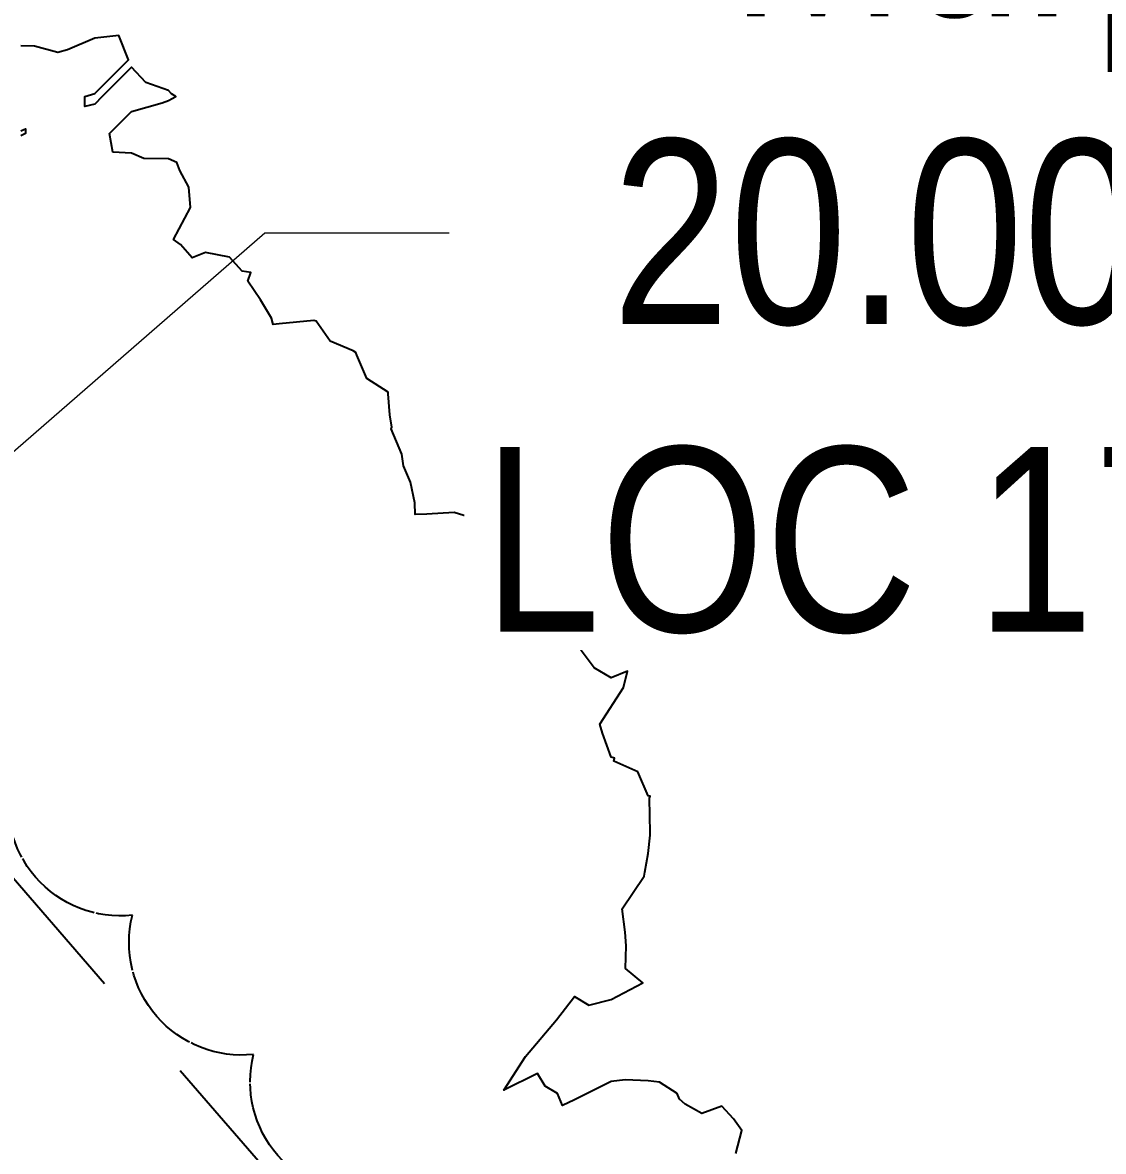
# Model space of a CAD drawing. Extents: x 508119 to 516015, y 6054829 to 6062261.
# Drawn here: x 510395.7 to 510454.3, y 6057823.1 to 6057884.2 of the extents above; entities that cross this region are included whole.
import ezdxf

# ---------------------------------------------------------------- set-up
doc = ezdxf.new("R2010")
doc.units = 0
doc.header["$LTSCALE"] = 5
doc.linetypes.add('0', pattern=[1, 1, 0])
doc.linetypes.add('foc-ACCESSROAD', pattern=[3.75, 2.5, -1.25])
for name, color, linetype in [('C-AR', 13, 'foc-ACCESSROAD'), ('Contour_Line_Major', 7, 'Continuous'), ('T-BUSH', 110, '0')]:
    doc.layers.add(name, color=color, linetype=linetype)
doc.layers.add('C-AR-T', color=13, linetype='Continuous', lineweight=9)
doc.styles.add('80CG', font='ARIALN.TTF', dxfattribs={"height": 10})
doc.dimstyles.new('Compass 5 000', dxfattribs={"dimscale": 5, "dimtxt": 9, "dimasz": 2, "dimexe": 0.2, "dimexo": 0.0625, "dimgap": 0.5, "dimtad": 0, "dimtih": 1, "dimtoh": 1, "dimzin": 0, "dimdsep": 46, "dimtxsty": '80CG', "dimcen": 0.1, "dimse1": 1, "dimse2": 1, "dimclrd": 256, "dimclrt": 256, "dimaunit": 1, "dimadec": 4, "dimazin": 0, "dimtfac": 0.06, "dimtofl": 0, "dimtmove": 0, "dimatfit": 1, "dimfxl": 0.2, "dimtolj": 1, "dimtzin": 0, "dimlwd": -1, "dimarcsym": 0})

# ---------------------------------------------------------------- blocks, each defined once
blk = doc.blocks.new('*D419')
at = {"layer": 'C-AR-T', "transparency": 16777216}
for p, q in [((510391.29, 6057857.61), (510408.812, 6057872.833)), ((510408.812, 6057872.833), (510418.812, 6057872.833)), ((510361.102, 6057831.383), (510353.553, 6057824.825))]:
    blk.add_line(p, q, dxfattribs=at)
for points in [[(510390.197, 6057858.868), (510392.383, 6057856.352), (510383.741, 6057851.052)], [(510360.009, 6057832.642), (510362.195, 6057830.125), (510368.651, 6057837.942)]]:
    blk.add_solid(points, dxfattribs=at)
at = {"layer": 'C-AR-T', "transparency": 16777216, "insert": (510453.113, 6057872.833), "char_height": 10, "attachment_point": 5, "style": '80CG', "bg_fill": 3, "box_fill_scale": 1.1, "bg_fill_color": 256, "bg_fill_true_color": 13158600, "bg_fill_transparency": 0}
blk.add_mtext('\\A1;Murphy\\P20.00 A/R\\PLOC 170703', dxfattribs=at)

msp = doc.modelspace()

# ---------------------------------------------------------------- linework, layer by layer
at = {"layer": 'C-AR'}
msp.add_lwpolyline([(510232.075, 6058025.627), (510530.379, 6057682.265), (510514.652, 6057669.888), (510506.797, 6057663.707), (510501.542, 6057684.979), (510214.309, 6058015.597)], dxfattribs=at)
at = {"layer": 'Contour_Line_Major', "flags": 128}
for points in [[(510434.351, 6057822.969), (510434.678, 6057824.216), (510434.229, 6057824.847), (510433.598, 6057825.526), (510432.514, 6057825.131), (510431.598, 6057825.641), (510431.294, 6057825.911), (510431.166, 6057826.216), (510430.205, 6057826.823), (510429.598, 6057826.912), (510428.341, 6057826.959), (510427.598, 6057826.866), (510425.598, 6057825.866), (510424.945, 6057825.563), (510424.676, 6057826.216), (510424.005, 6057826.623), (510423.598, 6057827.304), (510421.773, 6057826.391), (510422.955, 6057828.216), (510424.63, 6057830.216), (510425.598, 6057831.481), (510426.382, 6057831), (510427.598, 6057831.304), (510429.302, 6057832.216), (510428.372, 6057832.99), (510428.408, 6057834.216), (510428.343, 6057834.96), (510428.191, 6057836.216), (510429.376, 6057837.994), (510429.424, 6057838.216), (510429.598, 6057839.216), (510429.704, 6057840.216), (510429.712, 6057840.329), (510429.661, 6057842.216), (510429.708, 6057842.326), (510429.598, 6057842.348), (510429.032, 6057843.65), (510427.73, 6057844.216), (510427.763, 6057844.381), (510427.598, 6057844.435), (510427.112, 6057845.73), (510426.969, 6057846.216), (510428.264, 6057848.216), (510428.47, 6057849.087), (510427.598, 6057848.731), (510426.665, 6057849.282), (510425.964, 6057850.216), (510425.911, 6057850.529), (510425.598, 6057850.662), (510423.917, 6057850.535), (510423.598, 6057850.555), (510422.225, 6057850.843), (510421.598, 6057851.176), (510421.275, 6057851.893), (510421.18, 6057852.216), (510421.444, 6057854.061), (510421.514, 6057854.216), (510421.598, 6057855.452), (510422.062, 6057854.679), (510423.598, 6057855.681), (510424.039, 6057856.216), (510423.996, 6057856.614), (510423.598, 6057856.94), (510421.79, 6057856.407), (510421.598, 6057856.425), (510420.81, 6057857.428), (510419.598, 6057857.533), (510419.074, 6057857.692), (510417.598, 6057857.6), (510416.963, 6057857.58), (510416.941, 6057858.216), (510416.717, 6057859.335), (510416.33, 6057860.216), (510416.239, 6057860.856), (510415.658, 6057862.216), (510415.702, 6057862.319), (510415.598, 6057862.982), (510415.502, 6057864.12), (510415.511, 6057864.216), (510414.339, 6057864.957), (510413.806, 6057866.216), (510413.747, 6057866.364), (510413.598, 6057866.447), (510412.353, 6057866.971), (510411.598, 6057868.052), (510411.475, 6057868.093), (510409.598, 6057867.912), (510409.262, 6057867.879), (510409.188, 6057868.216), (510408.587, 6057869.204), (510407.897, 6057870.216), (510408.067, 6057870.685), (510407.598, 6057870.763), (510406.901, 6057871.519), (510405.598, 6057871.767), (510404.873, 6057871.49), (510404.251, 6057872.216), (510403.862, 6057872.48), (510404.785, 6057874.216), (510404.696, 6057875.314), (510404.21, 6057876.216), (510404.04, 6057876.658), (510403.598, 6057876.853), (510402.257, 6057876.875), (510401.598, 6057877.147), (510400.585, 6057877.203), (510400.395, 6057878.216), (510401.598, 6057879.419), (510403.261, 6057879.878), (510403.598, 6057880.01), (510403.989, 6057880.216), (510403.755, 6057880.372), (510403.598, 6057880.542), (510402.374, 6057880.992), (510401.598, 6057881.81), (510400.004, 6057880.216), (510399.598, 6057879.81), (510399.058, 6057879.675), (510399.057, 6057880.216), (510399.598, 6057880.387), (510401.427, 6057882.216), (510400.908, 6057883.526), (510399.598, 6057883.393), (510398.127, 6057882.745), (510397.598, 6057882.604), (510396.325, 6057882.943), (510395.598, 6057882.97)], [(510395.598, 6057878.372), (510395.848, 6057878.465), (510395.847, 6057878.216), (510395.598, 6057878.103)]]:
    msp.add_lwpolyline(points, dxfattribs=at)
at = {"layer": 'T-BUSH', "flags": 128}
msp.add_lwpolyline([(510634.284, 6057765.888, -0.343882), (510627.293, 6057763.16, -0.520567), (510619.456, 6057756.957, -0.520567), (510611.619, 6057750.755, -0.520567), (510603.782, 6057744.552, -0.520567), (510595.945, 6057738.349, -0.520567), (510588.108, 6057732.146, -0.520567), (510580.27, 6057725.943, -0.520567), (510572.433, 6057719.74, -0.520567), (510564.596, 6057713.537, -0.520567), (510556.759, 6057707.334, -0.520567), (510548.922, 6057701.131, -0.520567), (510541.085, 6057694.928, -0.520567), (510533.248, 6057688.726, -0.520567), (510526.35, 6057692.66, -0.520567), (510519.786, 6057700.198, -0.520567), (510513.223, 6057707.735, -0.520567), (510506.659, 6057715.273, -0.520567), (510500.095, 6057722.81, -0.520567), (510493.531, 6057730.348, -0.520567), (510486.968, 6057737.885, -0.520567), (510480.404, 6057745.423, -0.520567), (510473.84, 6057752.96, -0.520567), (510467.277, 6057760.498, -0.520567), (510460.713, 6057768.035, -0.520567), (510454.149, 6057775.573, -0.520567), (510447.585, 6057783.11, -0.520567), (510441.022, 6057790.648, -0.520567), (510434.458, 6057798.185, -0.520567), (510427.894, 6057805.723, -0.520567), (510421.33, 6057813.26, -0.520567), (510414.767, 6057820.798, -0.520567), (510408.203, 6057828.335, -0.520567), (510401.639, 6057835.873, -0.520567), (510395.075, 6057843.41, -0.520567), (510388.512, 6057850.948, -0.520567), (510381.948, 6057858.485, -0.520567), (510375.384, 6057866.023, -0.520567), (510368.821, 6057873.56, -0.520567), (510362.257, 6057881.098, -0.520567), (510355.693, 6057888.635, -0.520567), (510349.129, 6057896.173, -0.520567), (510342.566, 6057903.71, -0.520567), (510336.002, 6057911.248, -0.520567), (510329.438, 6057918.785, -0.520567), (510322.874, 6057926.323, -0.520567), (510316.311, 6057933.86, -0.520567), (510309.747, 6057941.397, -0.520567), (510303.183, 6057948.935, -0.520567), (510296.619, 6057956.472, -0.520567), (510290.056, 6057964.01, -0.520567), (510283.492, 6057971.547, -0.17561), (510279.456, 6057972.544, -0.17561)], format="xyb", dxfattribs=at)

# ---------------------------------------------------------------- next in the draw order: dimensions: what is measured, and where the dimension line sits
at = {"layer": 'C-AR-T'}
dim = msp.add_linear_dim(base=(510368.651, 6057837.942), p1=(510384.992, 6057849.612), p2=(510369.902, 6057836.502), angle=220.9833, text='Murphy\\P20.00 A/R\\PLOC 170703', dimstyle='Compass 5 000', override={"dimtfill": 1}, dxfattribs=at)
dim.commit()
dim.dimension.update_dxf_attribs({"geometry": '*D419', "text_midpoint": (510453.113, 6057872.833), "dimtype": 161})

doc.saveas('drawing.dxf')
